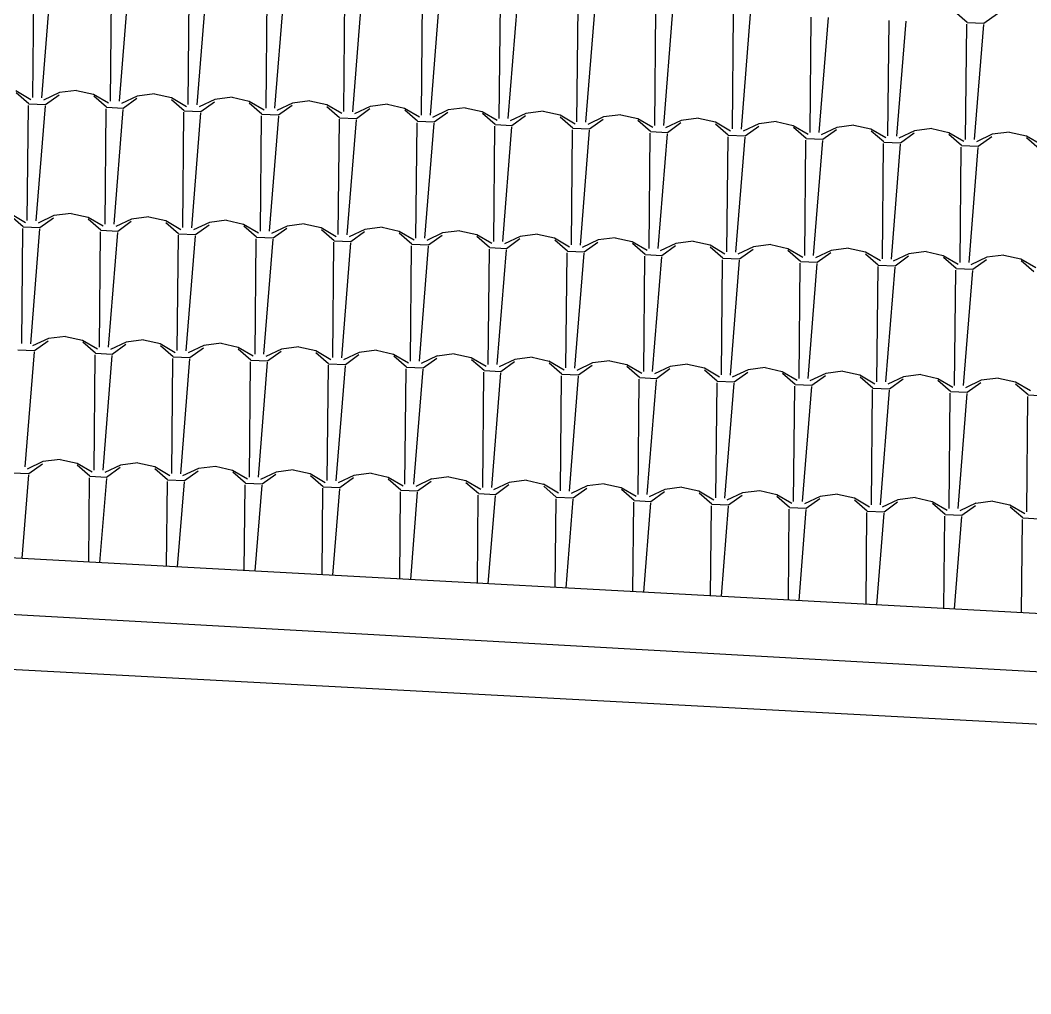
# Model space of a CAD drawing. Extents: x 1037 to 14540, y 1034 to 18285.
# Drawn here: x 8053 to 8364.6, y 1041.9 to 1342.4 of the extents above; entities that cross this region are included whole.
import ezdxf

# ---------------------------------------------------------------- set-up
doc = ezdxf.new("R2010")
doc.units = 0
doc.header["$LTSCALE"] = 100
doc.header["$MEASUREMENT"] = 0
doc.layers.get('0').update_dxf_attribs({"color": 240, "linetype": 'CONTINUOUS'})
doc.layers.add('proiezioni', color=252, linetype='CONTINUOUS')
doc.layers.add('retini copertura', color=32, linetype='CONTINUOUS')

# ---------------------------------------------------------------- blocks, each defined once
blk = doc.blocks.new('*X1853')
at = {"color": 0}
for p, q in [((27.1744, 13.1717), (27.1778, 13.5275)), ((27.2021, 13.1713), (27.2304, 13.5259)), ((27.4142, 13.161), (27.4176, 13.5167)), ((27.4418, 13.1605), (27.4702, 13.5151)), ((27.6539, 13.1503), (27.6573, 13.506)), ((27.6816, 13.1498), (27.7099, 13.5044)), ((27.8937, 13.1395), (27.8971, 13.4953)), ((27.9213, 13.1391), (27.9497, 13.4937)), ((28.1334, 13.1288), (28.1369, 13.4845)), ((28.1611, 13.1284), (28.1894, 13.483)), ((28.3732, 13.1181), (28.3766, 13.4738)), ((28.4008, 13.1176), (28.4292, 13.4722)), ((28.6129, 13.1074), (28.6164, 13.4631)), ((28.6406, 13.1069), (28.669, 13.4615)), ((28.8527, 13.0966), (28.8561, 13.4523)), ((28.8804, 13.0962), (28.9087, 13.4508)), ((29.0925, 13.0859), (29.0959, 13.4416)), ((29.1201, 13.0855), (29.1485, 13.4401)), ((30.0558, 13.4037), (30.0167, 13.4375)), ((29.3322, 13.0752), (29.3357, 13.4309)), ((29.3599, 13.0748), (29.3882, 13.4294)), ((29.572, 13.0644), (29.5754, 13.4201)), ((29.5996, 13.064), (29.628, 13.4186)), ((29.8117, 13.0537), (29.8152, 13.4094)), ((29.8394, 13.0533), (29.8677, 13.4079)), ((30.0558, 13.4036), (30.1074, 13.4013)), ((30.1074, 13.4013), (30.1494, 13.4316)), ((30.0515, 13.043), (30.0549, 13.3987)), ((30.0791, 13.0426), (30.1075, 13.3972)), ((27.1221, 13.1933), (27.1684, 13.1662)), ((27.1617, 13.1528), (27.1226, 13.1866)), ((27.2563, 13.1873), (27.2078, 13.1644)), ((27.3095, 13.1942), (27.2563, 13.1872)), ((27.3095, 13.1942), (27.3619, 13.1825)), ((27.2133, 13.1504), (27.2553, 13.1807)), ((27.3619, 13.1826), (27.4081, 13.1554)), ((27.4014, 13.142), (27.3623, 13.1759)), ((27.4961, 13.1766), (27.4476, 13.1537)), ((27.4531, 13.1397), (27.495, 13.17)), ((27.5493, 13.1834), (27.4961, 13.1765)), ((27.5493, 13.1835), (27.6016, 13.1718)), ((27.6016, 13.1718), (27.6479, 13.1447)), ((27.6412, 13.1313), (27.6021, 13.1652)), ((27.7358, 13.1658), (27.6873, 13.1429)), ((27.6929, 13.129), (27.7348, 13.1592)), ((27.789, 13.1727), (27.7359, 13.1658)), ((27.789, 13.1727), (27.8414, 13.1611)), ((27.8414, 13.1611), (27.8876, 13.134)), ((27.8809, 13.1206), (27.8419, 13.1545)), ((27.9756, 13.1551), (27.9271, 13.1322)), ((28.0288, 13.162), (27.9756, 13.155)), ((28.0288, 13.162), (28.0811, 13.1504)), ((27.1574, 12.7921), (27.1608, 13.1478)), ((27.1617, 13.1528), (27.2133, 13.1504)), ((27.1851, 12.7916), (27.2134, 13.1462)), ((27.3972, 12.7814), (27.4006, 13.1371)), ((27.4014, 13.142), (27.4531, 13.1397)), ((27.4248, 12.7809), (27.4532, 13.1355)), ((27.6369, 12.7707), (27.6404, 13.1264)), ((27.6412, 13.1313), (27.6928, 13.129)), ((27.6646, 12.7702), (27.6929, 13.1248)), ((27.9326, 13.1182), (27.9746, 13.1485)), ((28.0811, 13.1504), (28.1274, 13.1233)), ((28.1207, 13.1098), (28.0816, 13.1437)), ((28.2153, 13.1444), (28.1668, 13.1215)), ((28.1724, 13.1075), (28.2143, 13.1378)), ((28.2686, 13.1512), (28.2154, 13.1443)), ((28.2685, 13.1513), (28.3209, 13.1396)), ((28.3209, 13.1397), (28.3672, 13.1125)), ((28.3605, 13.0991), (28.3214, 13.133)), ((28.4551, 13.1337), (28.4066, 13.1108)), ((28.4121, 13.0968), (28.4541, 13.127)), ((28.5083, 13.1405), (28.4551, 13.1336)), ((28.5083, 13.1406), (28.5607, 13.1289)), ((28.5607, 13.1289), (28.6069, 13.1018)), ((28.6002, 13.0884), (28.5611, 13.1223)), ((28.6949, 13.1229), (28.6464, 13.1)), ((28.7481, 13.1298), (28.6949, 13.1229)), ((28.7481, 13.1298), (28.8004, 13.1182)), ((27.8767, 12.7599), (27.8801, 13.1156)), ((27.8809, 13.1206), (27.9326, 13.1183)), ((27.9043, 12.7595), (27.9327, 13.1141)), ((28.1164, 12.7492), (28.1199, 13.1049)), ((28.1207, 13.1098), (28.1724, 13.1075)), ((28.1441, 12.7487), (28.1725, 13.1033)), ((28.3562, 12.7385), (28.3596, 13.0942)), ((28.3605, 13.0991), (28.4121, 13.0968)), ((28.3839, 12.738), (28.4122, 13.0926)), ((28.6519, 13.0861), (28.6938, 13.1163)), ((28.8004, 13.1182), (28.8467, 13.0911)), ((28.84, 13.0777), (28.8009, 13.1115)), ((28.9346, 13.1122), (28.8861, 13.0893)), ((28.8917, 13.0753), (28.9336, 13.1056)), ((28.9878, 13.1191), (28.9347, 13.1121)), ((28.9878, 13.1191), (29.0402, 13.1075)), ((29.0402, 13.1075), (29.0864, 13.0804)), ((29.0797, 13.0669), (29.0407, 13.1008)), ((29.1744, 13.1015), (29.1259, 13.0786)), ((29.1314, 13.0646), (29.1734, 13.0949)), ((29.2276, 13.1083), (29.1744, 13.1014)), ((29.2276, 13.1084), (29.2799, 13.0967)), ((29.2799, 13.0968), (29.3262, 13.0696)), ((29.4674, 13.0976), (29.4142, 13.0907)), ((29.4674, 13.0976), (29.5197, 13.086)), ((28.596, 12.7277), (28.5994, 13.0834)), ((28.6002, 13.0884), (28.6519, 13.0861)), ((28.6236, 12.7273), (28.652, 13.0819)), ((28.8357, 12.717), (28.8392, 13.0727)), ((28.84, 13.0777), (28.8916, 13.0753)), ((28.8634, 12.7166), (28.8917, 13.0712)), ((29.0755, 12.7063), (29.0789, 13.062)), ((29.0797, 13.0669), (29.1314, 13.0646)), ((29.1031, 12.7059), (29.1315, 13.0605)), ((29.3195, 13.0562), (29.2804, 13.0901)), ((29.4141, 13.0907), (29.3656, 13.0679)), ((29.3712, 13.0539), (29.4131, 13.0841)), ((29.5197, 13.086), (29.566, 13.0589)), ((29.5593, 13.0455), (29.5202, 13.0794)), ((29.6539, 13.08), (29.6054, 13.0571)), ((29.6109, 13.0431), (29.6529, 13.0734)), ((29.7071, 13.0869), (29.6539, 13.08)), ((29.7071, 13.0869), (29.7595, 13.0753)), ((29.7595, 13.0753), (29.8057, 13.0482)), ((29.799, 13.0348), (29.76, 13.0686)), ((29.8937, 13.0693), (29.8452, 13.0464)), ((29.8507, 13.0324), (29.8926, 13.0627)), ((29.9469, 13.0761), (29.8937, 13.0692)), ((29.9469, 13.0762), (29.9992, 13.0645)), ((29.9992, 13.0646), (30.0455, 13.0374)), ((30.1866, 13.0654), (30.1335, 13.0585)), ((30.1866, 13.0655), (30.239, 13.0538)), ((29.3152, 12.6955), (29.3187, 13.0512)), ((29.3195, 13.0562), (29.3712, 13.0539)), ((29.3429, 12.6951), (29.3712, 13.0497)), ((29.555, 12.6848), (29.5584, 13.0405)), ((29.5593, 13.0455), (29.6109, 13.0432)), ((29.5826, 12.6844), (29.611, 13.039)), ((29.7948, 12.6741), (29.7982, 13.0298)), ((29.799, 13.0347), (29.8507, 13.0324)), ((30.0388, 13.024), (29.9997, 13.0579)), ((30.1334, 13.0586), (30.0849, 13.0357)), ((30.0905, 13.0217), (30.1324, 13.0519)), ((30.239, 13.0538), (30.2852, 13.0267)), ((30.2785, 13.0133), (30.2395, 13.0472)), ((29.8224, 12.6737), (29.8508, 13.0283)), ((30.0345, 12.6633), (30.0379, 13.019)), ((30.0388, 13.024), (30.0904, 13.0217)), ((30.0622, 12.663), (30.0905, 13.0176)), ((27.1051, 12.8137), (27.1514, 12.7866)), ((27.2925, 12.8145), (27.2393, 12.8076)), ((27.2925, 12.8146), (27.3449, 12.8029)), ((27.1447, 12.7731), (27.1056, 12.807)), ((27.2393, 12.8077), (27.1908, 12.7848)), ((27.1964, 12.7708), (27.2383, 12.8011)), ((27.3449, 12.803), (27.3911, 12.7758)), ((27.3844, 12.7624), (27.3454, 12.7963)), ((27.4791, 12.7969), (27.4306, 12.774)), ((27.4361, 12.7601), (27.4781, 12.7903)), ((27.5323, 12.8038), (27.4791, 12.7969)), ((27.5323, 12.8038), (27.5846, 12.7922)), ((27.5846, 12.7922), (27.6309, 12.7651)), ((27.6242, 12.7517), (27.5851, 12.7856)), ((27.7188, 12.7862), (27.6703, 12.7633)), ((27.6759, 12.7493), (27.7178, 12.7796)), ((27.7721, 12.7931), (27.7189, 12.7862)), ((27.772, 12.7931), (27.8244, 12.7815)), ((27.8244, 12.7815), (27.8707, 12.7544)), ((28.0118, 12.7823), (27.9586, 12.7754)), ((28.0118, 12.7824), (28.0642, 12.7707)), ((27.1404, 12.4125), (27.1439, 12.7682)), ((27.1447, 12.7731), (27.1963, 12.7708)), ((27.1681, 12.412), (27.1964, 12.7666)), ((27.3802, 12.4018), (27.3836, 12.7575)), ((27.3844, 12.7624), (27.4361, 12.7601)), ((27.4078, 12.4013), (27.4362, 12.7559)), ((27.6242, 12.7517), (27.6759, 12.7494)), ((27.864, 12.741), (27.8249, 12.7748)), ((27.9586, 12.7755), (27.9101, 12.7526)), ((27.9156, 12.7386), (27.9576, 12.7689)), ((28.0642, 12.7708), (28.1104, 12.7436)), ((28.1037, 12.7302), (28.0646, 12.7641)), ((28.1984, 12.7648), (28.1498, 12.7419)), ((28.1554, 12.7279), (28.1973, 12.7581)), ((28.2516, 12.7716), (28.1984, 12.7647)), ((28.2516, 12.7717), (28.3039, 12.76)), ((28.3039, 12.76), (28.3502, 12.7329)), ((28.3435, 12.7195), (28.3044, 12.7534)), ((28.4381, 12.754), (28.3896, 12.7311)), ((28.4913, 12.7609), (28.4381, 12.754)), ((28.4913, 12.7609), (28.5437, 12.7493)), ((28.5437, 12.7493), (28.5899, 12.7222)), ((28.7311, 12.7502), (28.6779, 12.7432)), ((28.7311, 12.7502), (28.7834, 12.7386)), ((27.6199, 12.391), (27.6234, 12.7468)), ((27.6476, 12.3906), (27.6759, 12.7452)), ((27.8597, 12.3803), (27.8631, 12.736)), ((27.8639, 12.7409), (27.9156, 12.7386)), ((27.8874, 12.3798), (27.9157, 12.7344)), ((28.0995, 12.3696), (28.1029, 12.7253)), ((28.1037, 12.7302), (28.1554, 12.7279)), ((28.1271, 12.3691), (28.1555, 12.7237)), ((28.3435, 12.7195), (28.3951, 12.7172)), ((28.3952, 12.7172), (28.4371, 12.7474)), ((28.5832, 12.7088), (28.5442, 12.7427)), ((28.6779, 12.7433), (28.6294, 12.7204)), ((28.6349, 12.7064), (28.6769, 12.7367)), ((28.7834, 12.7386), (28.8297, 12.7115)), ((28.823, 12.698), (28.7839, 12.7319)), ((28.9176, 12.7326), (28.8691, 12.7097)), ((28.8747, 12.6957), (28.9166, 12.726)), ((28.9709, 12.7394), (28.9177, 12.7325)), ((28.9708, 12.7395), (29.0232, 12.7278)), ((29.0232, 12.7279), (29.0695, 12.7007)), ((29.0628, 12.6873), (29.0237, 12.7212)), ((29.1574, 12.7218), (29.1089, 12.699)), ((29.2106, 12.7287), (29.1574, 12.7218)), ((29.2106, 12.7287), (29.263, 12.7171)), ((29.263, 12.7171), (29.3092, 12.69)), ((29.4504, 12.718), (29.3972, 12.7111)), ((29.4504, 12.718), (29.5027, 12.7064)), ((28.3392, 12.3588), (28.3427, 12.7146)), ((28.3669, 12.3584), (28.3952, 12.713)), ((28.579, 12.3481), (28.5824, 12.7038)), ((28.5832, 12.7088), (28.6349, 12.7065)), ((28.6066, 12.3477), (28.635, 12.7023)), ((28.8187, 12.3374), (28.8222, 12.6931)), ((28.823, 12.698), (28.8747, 12.6957)), ((28.8464, 12.337), (28.8747, 12.6916)), ((29.0628, 12.6873), (29.1144, 12.685)), ((29.1144, 12.685), (29.1564, 12.7152)), ((29.3025, 12.6766), (29.2634, 12.7105)), ((29.3972, 12.7111), (29.3486, 12.6882)), ((29.3542, 12.6743), (29.3961, 12.7045)), ((29.5027, 12.7064), (29.549, 12.6793)), ((29.5423, 12.6659), (29.5032, 12.6997)), ((29.6369, 12.7004), (29.5884, 12.6775)), ((29.594, 12.6635), (29.6359, 12.6938)), ((29.6901, 12.7073), (29.6369, 12.7003)), ((29.6901, 12.7073), (29.7425, 12.6956)), ((29.7425, 12.6957), (29.7887, 12.6686)), ((29.782, 12.6551), (29.743, 12.689)), ((29.8767, 12.6897), (29.8282, 12.6668)), ((29.9299, 12.6965), (29.8767, 12.6896)), ((29.9299, 12.6966), (29.9822, 12.6849)), ((30.1697, 12.6858), (30.1165, 12.6789)), ((30.1696, 12.6858), (30.222, 12.6742)), ((29.0585, 12.3266), (29.0619, 12.6824)), ((29.0861, 12.3262), (29.1145, 12.6808)), ((29.2983, 12.3159), (29.3017, 12.6716)), ((29.3025, 12.6766), (29.3542, 12.6743)), ((29.3259, 12.3155), (29.3543, 12.6701)), ((29.538, 12.3052), (29.5414, 12.6609)), ((29.5423, 12.6659), (29.5939, 12.6635)), ((29.5657, 12.3048), (29.594, 12.6594)), ((29.782, 12.6551), (29.8337, 12.6528)), ((29.8337, 12.6528), (29.8757, 12.6831)), ((29.9822, 12.685), (30.0285, 12.6578)), ((30.0218, 12.6444), (29.9827, 12.6783)), ((30.1164, 12.6789), (30.0679, 12.656)), ((30.0735, 12.6421), (30.1154, 12.6723)), ((30.222, 12.6742), (30.2683, 12.6471)), ((30.2616, 12.6337), (30.2225, 12.6676)), ((29.7778, 12.2944), (29.7812, 12.6502)), ((29.8054, 12.2941), (29.8338, 12.6487)), ((30.0175, 12.2837), (30.021, 12.6394)), ((30.0218, 12.6444), (30.0735, 12.6421)), ((30.0452, 12.2834), (30.0735, 12.6379)), ((27.2223, 12.428), (27.1738, 12.4052)), ((27.1794, 12.3912), (27.2213, 12.4214)), ((27.2755, 12.4349), (27.2224, 12.428)), ((27.2755, 12.4349), (27.3279, 12.4233)), ((27.3279, 12.4233), (27.3742, 12.3962)), ((27.3675, 12.3828), (27.3284, 12.4167)), ((27.4621, 12.4173), (27.4136, 12.3944)), ((27.4191, 12.3805), (27.4611, 12.4107)), ((27.5153, 12.4242), (27.4621, 12.4173)), ((27.5153, 12.4242), (27.5677, 12.4126)), ((27.5676, 12.4126), (27.6139, 12.3855)), ((27.6072, 12.3721), (27.5681, 12.4059)), ((27.7018, 12.4066), (27.6533, 12.3837)), ((27.7551, 12.4135), (27.7019, 12.4065)), ((27.7551, 12.4135), (27.8074, 12.4018)), ((27.1277, 12.3935), (27.1794, 12.3912)), ((27.1511, 12.0324), (27.1794, 12.387)), ((27.3632, 12.0222), (27.3666, 12.3779)), ((27.3674, 12.3828), (27.4191, 12.3805)), ((27.3909, 12.0217), (27.4192, 12.3763)), ((27.6589, 12.3697), (27.7008, 12.4)), ((27.8074, 12.4019), (27.8537, 12.3748)), ((27.847, 12.3613), (27.8079, 12.3952)), ((27.9416, 12.3959), (27.8931, 12.373)), ((27.8987, 12.359), (27.9406, 12.3893)), ((27.9948, 12.4027), (27.9416, 12.3958)), ((27.9948, 12.4028), (28.0472, 12.3911)), ((28.0472, 12.3912), (28.0934, 12.364)), ((28.0867, 12.3506), (28.0477, 12.3845)), ((28.1814, 12.3851), (28.1329, 12.3622)), ((28.1384, 12.3483), (28.1804, 12.3785)), ((28.2346, 12.392), (28.1814, 12.3851)), ((28.2346, 12.392), (28.2869, 12.3804)), ((28.2869, 12.3804), (28.3332, 12.3533)), ((28.4211, 12.3744), (28.3726, 12.3515)), ((28.4743, 12.3813), (28.4212, 12.3743)), ((28.4743, 12.3813), (28.5267, 12.3697)), ((27.603, 12.0114), (27.6064, 12.3671)), ((27.6072, 12.3721), (27.6589, 12.3697)), ((27.6306, 12.011), (27.659, 12.3656)), ((27.8427, 12.0007), (27.8462, 12.3564)), ((27.847, 12.3613), (27.8986, 12.359)), ((27.8704, 12.0002), (27.8987, 12.3548)), ((28.0825, 11.99), (28.0859, 12.3457)), ((28.0867, 12.3506), (28.1384, 12.3483)), ((28.1101, 11.9895), (28.1385, 12.3441)), ((28.3265, 12.3399), (28.2874, 12.3738)), ((28.3782, 12.3375), (28.4201, 12.3678)), ((28.5267, 12.3697), (28.573, 12.3426)), ((28.5663, 12.3292), (28.5272, 12.363)), ((28.6609, 12.3637), (28.6124, 12.3408)), ((28.6179, 12.3268), (28.6599, 12.3571)), ((28.7141, 12.3705), (28.6609, 12.3636)), ((28.7141, 12.3706), (28.7665, 12.3589)), ((28.7664, 12.359), (28.8127, 12.3318)), ((28.806, 12.3184), (28.7669, 12.3523)), ((28.9006, 12.353), (28.8521, 12.3301)), ((28.8577, 12.3161), (28.8996, 12.3463)), ((28.9539, 12.3598), (28.9007, 12.3529)), ((28.9539, 12.3598), (29.0062, 12.3482)), ((29.0062, 12.3482), (29.0525, 12.3211)), ((29.1936, 12.3491), (29.1404, 12.3422)), ((29.1936, 12.3491), (29.246, 12.3375)), ((28.3222, 11.9792), (28.3257, 12.3349)), ((28.3265, 12.3399), (28.3782, 12.3376)), ((28.3499, 11.9788), (28.3782, 12.3334)), ((28.562, 11.9685), (28.5654, 12.3242)), ((28.5662, 12.3291), (28.6179, 12.3268)), ((28.5896, 11.9681), (28.618, 12.3227)), ((28.8018, 11.9578), (28.8052, 12.3135)), ((28.806, 12.3184), (28.8577, 12.3161)), ((28.8294, 11.9573), (28.8578, 12.3119)), ((29.0458, 12.3077), (29.0067, 12.3416)), ((29.1404, 12.3422), (29.0919, 12.3193)), ((29.0975, 12.3054), (29.1394, 12.3356)), ((29.246, 12.3375), (29.2922, 12.3104)), ((29.2855, 12.297), (29.2465, 12.3309)), ((29.3802, 12.3315), (29.3317, 12.3086)), ((29.3372, 12.2946), (29.3792, 12.3249)), ((29.4334, 12.3384), (29.3802, 12.3314)), ((29.4334, 12.3384), (29.4857, 12.3267)), ((29.4857, 12.3268), (29.532, 12.2997)), ((29.5253, 12.2862), (29.4862, 12.3201)), ((29.6199, 12.3208), (29.5714, 12.2979)), ((29.577, 12.2839), (29.6189, 12.3142)), ((29.6731, 12.3276), (29.62, 12.3207)), ((29.6731, 12.3277), (29.7255, 12.316)), ((29.7255, 12.3161), (29.7718, 12.2889)), ((29.9129, 12.3169), (29.8597, 12.31)), ((29.9129, 12.3169), (29.9653, 12.3053)), ((29.0415, 11.947), (29.0449, 12.3027)), ((29.0458, 12.3077), (29.0974, 12.3054)), ((29.0692, 11.9466), (29.0975, 12.3012)), ((29.2813, 11.9363), (29.2847, 12.292)), ((29.2855, 12.297), (29.3372, 12.2947)), ((29.3089, 11.9359), (29.3373, 12.2905)), ((29.521, 11.9256), (29.5245, 12.2813)), ((29.5253, 12.2862), (29.577, 12.2839)), ((29.7651, 12.2755), (29.726, 12.3094)), ((29.8597, 12.31), (29.8112, 12.2872)), ((29.8167, 12.2732), (29.8587, 12.3034)), ((29.9652, 12.3053), (30.0115, 12.2782)), ((30.0048, 12.2648), (29.9657, 12.2987)), ((30.0994, 12.2993), (30.0509, 12.2764)), ((30.0565, 12.2625), (30.0984, 12.2927)), ((30.1527, 12.3062), (30.0995, 12.2993)), ((30.1527, 12.3062), (30.205, 12.2946)), ((30.205, 12.2946), (30.2513, 12.2675)), ((30.2446, 12.2541), (30.2055, 12.2879)), ((29.5487, 11.9252), (29.577, 12.2798)), ((29.7608, 11.9148), (29.7642, 12.2705)), ((29.765, 12.2755), (29.8167, 12.2732)), ((29.7884, 11.9145), (29.8168, 12.2691)), ((30.0005, 11.9041), (30.004, 12.2598)), ((30.0048, 12.2648), (30.0565, 12.2625)), ((30.0282, 11.9037), (30.0565, 12.2583)), ((30.2446, 12.2541), (30.2962, 12.2517)), ((30.2403, 11.8934), (30.2437, 12.2491)), ((27.2053, 12.0484), (27.1568, 12.0255)), ((27.1624, 12.0116), (27.2043, 12.0418)), ((27.2586, 12.0553), (27.2054, 12.0484)), ((27.2586, 12.0553), (27.3109, 12.0437)), ((27.3109, 12.0437), (27.3572, 12.0166)), ((27.3505, 12.0032), (27.3114, 12.0371)), ((27.4451, 12.0377), (27.3966, 12.0148)), ((27.4983, 12.0446), (27.4451, 12.0376)), ((27.4983, 12.0446), (27.5507, 12.0329)), ((27.5507, 12.033), (27.5969, 12.0059)), ((27.7381, 12.0338), (27.6849, 12.0269)), ((27.7381, 12.0339), (27.7904, 12.0222)), ((27.1107, 12.0139), (27.1624, 12.0116)), ((27.1419, 11.75), (27.1625, 12.0074)), ((27.3505, 12.0032), (27.4021, 12.0009)), ((27.4021, 12.0008), (27.4441, 12.0311)), ((27.5902, 11.9924), (27.5512, 12.0263)), ((27.6849, 12.027), (27.6364, 12.0041)), ((27.6419, 11.9901), (27.6839, 12.0204)), ((27.7904, 12.0223), (27.8367, 11.9951)), ((27.83, 11.9817), (27.7909, 12.0156)), ((27.9246, 12.0162), (27.8761, 11.9934)), ((27.8817, 11.9794), (27.9236, 12.0096)), ((27.9778, 12.0231), (27.9247, 12.0162)), ((27.9778, 12.0231), (28.0302, 12.0115)), ((28.0302, 12.0115), (28.0765, 11.9844)), ((28.0697, 11.971), (28.0307, 12.0049)), ((28.1644, 12.0055), (28.1159, 11.9826)), ((28.2176, 12.0124), (28.1644, 12.0055)), ((28.2176, 12.0124), (28.2699, 12.0008)), ((28.2699, 12.0008), (28.3162, 11.9737)), ((28.4574, 12.0016), (28.4042, 11.9947)), ((28.4574, 12.0017), (28.5097, 11.99)), ((27.3471, 11.7388), (27.3496, 11.9983)), ((27.3815, 11.737), (27.4022, 11.9967)), ((27.5869, 11.7258), (27.5894, 11.9875)), ((27.5902, 11.9924), (27.6419, 11.9901)), ((27.621, 11.7239), (27.642, 11.9859)), ((27.8266, 11.7128), (27.8292, 11.9768)), ((27.83, 11.9817), (27.8816, 11.9794)), ((27.8606, 11.7109), (27.8817, 11.9752)), ((28.0697, 11.971), (28.1214, 11.9687)), ((28.1214, 11.9687), (28.1634, 11.9989)), ((28.3095, 11.9603), (28.2704, 11.9941)), ((28.4041, 11.9948), (28.3556, 11.9719)), ((28.3612, 11.9579), (28.4031, 11.9882)), ((28.5097, 11.9901), (28.556, 11.9629)), ((28.5493, 11.9495), (28.5102, 11.9834)), ((28.6439, 11.9841), (28.5954, 11.9612)), ((28.6009, 11.9472), (28.6429, 11.9775)), ((28.6971, 11.9909), (28.6439, 11.984)), ((28.6971, 11.991), (28.7495, 11.9793)), ((28.7495, 11.9794), (28.7957, 11.9522)), ((28.789, 11.9388), (28.75, 11.9727)), ((28.8837, 11.9733), (28.8352, 11.9504)), ((28.9369, 11.9802), (28.8837, 11.9733)), ((28.9369, 11.9802), (28.9892, 11.9686)), ((29.1766, 11.9695), (29.1235, 11.9625)), ((29.1766, 11.9695), (29.229, 11.9579)), ((28.0664, 11.6998), (28.0689, 11.9661)), ((28.1002, 11.6979), (28.1215, 11.9645)), ((28.3061, 11.6867), (28.3087, 11.9553)), ((28.3095, 11.9603), (28.3612, 11.9579)), ((28.3398, 11.6849), (28.3613, 11.9538)), ((28.5458, 11.6737), (28.5484, 11.9446)), ((28.5493, 11.9495), (28.6009, 11.9472)), ((28.5793, 11.6719), (28.601, 11.943)), ((28.789, 11.9388), (28.8407, 11.9365)), ((28.8407, 11.9365), (28.8827, 11.9667)), ((28.9892, 11.9686), (29.0355, 11.9415)), ((29.0288, 11.9281), (28.9897, 11.962)), ((29.1234, 11.9626), (29.0749, 11.9397)), ((29.0805, 11.9257), (29.1224, 11.956)), ((29.229, 11.9579), (29.2753, 11.9308)), ((29.2685, 11.9174), (29.2295, 11.9512)), ((29.3632, 11.9519), (29.3147, 11.929)), ((29.3202, 11.915), (29.3622, 11.9453)), ((29.4164, 11.9587), (29.3632, 11.9518)), ((29.4164, 11.9588), (29.4687, 11.9471)), ((29.4687, 11.9472), (29.515, 11.92)), ((29.5083, 11.9066), (29.4692, 11.9405)), ((29.6029, 11.9412), (29.5544, 11.9183)), ((29.6562, 11.948), (29.603, 11.9411)), ((29.6562, 11.948), (29.7085, 11.9364)), ((28.7856, 11.6607), (28.7882, 11.9339)), ((28.8189, 11.6589), (28.8408, 11.9323)), ((29.0253, 11.6477), (29.028, 11.9231)), ((29.0288, 11.9281), (29.0804, 11.9258)), ((29.0585, 11.6459), (29.0805, 11.9216)), ((29.265, 11.6347), (29.2677, 11.9124)), ((29.2685, 11.9173), (29.3202, 11.915)), ((29.2981, 11.6329), (29.3203, 11.9109)), ((29.5083, 11.9066), (29.56, 11.9043)), ((29.56, 11.9043), (29.6019, 11.9345)), ((29.7085, 11.9364), (29.7548, 11.9093)), ((29.7481, 11.8959), (29.709, 11.9298)), ((29.8427, 11.9304), (29.7942, 11.9075)), ((29.7997, 11.8936), (29.8417, 11.9238)), ((29.8959, 11.9373), (29.8427, 11.9304)), ((29.8959, 11.9373), (29.9483, 11.9257)), ((29.9483, 11.9257), (29.9945, 11.8986)), ((29.9878, 11.8852), (29.9488, 11.9191)), ((30.0825, 11.9197), (30.034, 11.8968)), ((30.0395, 11.8828), (30.0815, 11.9131)), ((30.1357, 11.9266), (30.0825, 11.9196)), ((30.1357, 11.9266), (30.188, 11.9149)), ((30.188, 11.915), (30.2343, 11.8879)), ((30.2276, 11.8744), (30.1885, 11.9083)), ((29.5048, 11.6216), (29.5075, 11.9017)), ((29.5376, 11.6199), (29.56, 11.9002)), ((29.7445, 11.6086), (29.7472, 11.8909)), ((29.7481, 11.8959), (29.7997, 11.8936)), ((29.7772, 11.6068), (29.7998, 11.8894)), ((29.9842, 11.5956), (29.987, 11.8802)), ((29.9878, 11.8852), (30.0395, 11.8828)), ((30.0168, 11.5938), (30.0396, 11.8787)), ((30.224, 11.5826), (30.2267, 11.8695)), ((30.2276, 11.8744), (30.2792, 11.8721))]:
    blk.add_line(p, q, dxfattribs=at)

msp = doc.modelspace()

# ---------------------------------------------------------------- linework, layer by layer
at = {"layer": 'proiezioni'}
for p, q in [((5921.26, 1292.09), (9882.84, 1076.95)), ((5901.39, 1278.68), (9897.54, 1056.13)), ((9929.07, 1041.89), (5880.03, 1257.57))]:
    msp.add_line(p, q, dxfattribs=at)

# ---------------------------------------------------------------- block references
at = {"layer": 'retini copertura', "xscale": 100, "yscale": 100, "zscale": 100}
msp.add_blockref('*X1853', (5339.41, 1.3), dxfattribs=at)

doc.saveas('drawing.dxf')
